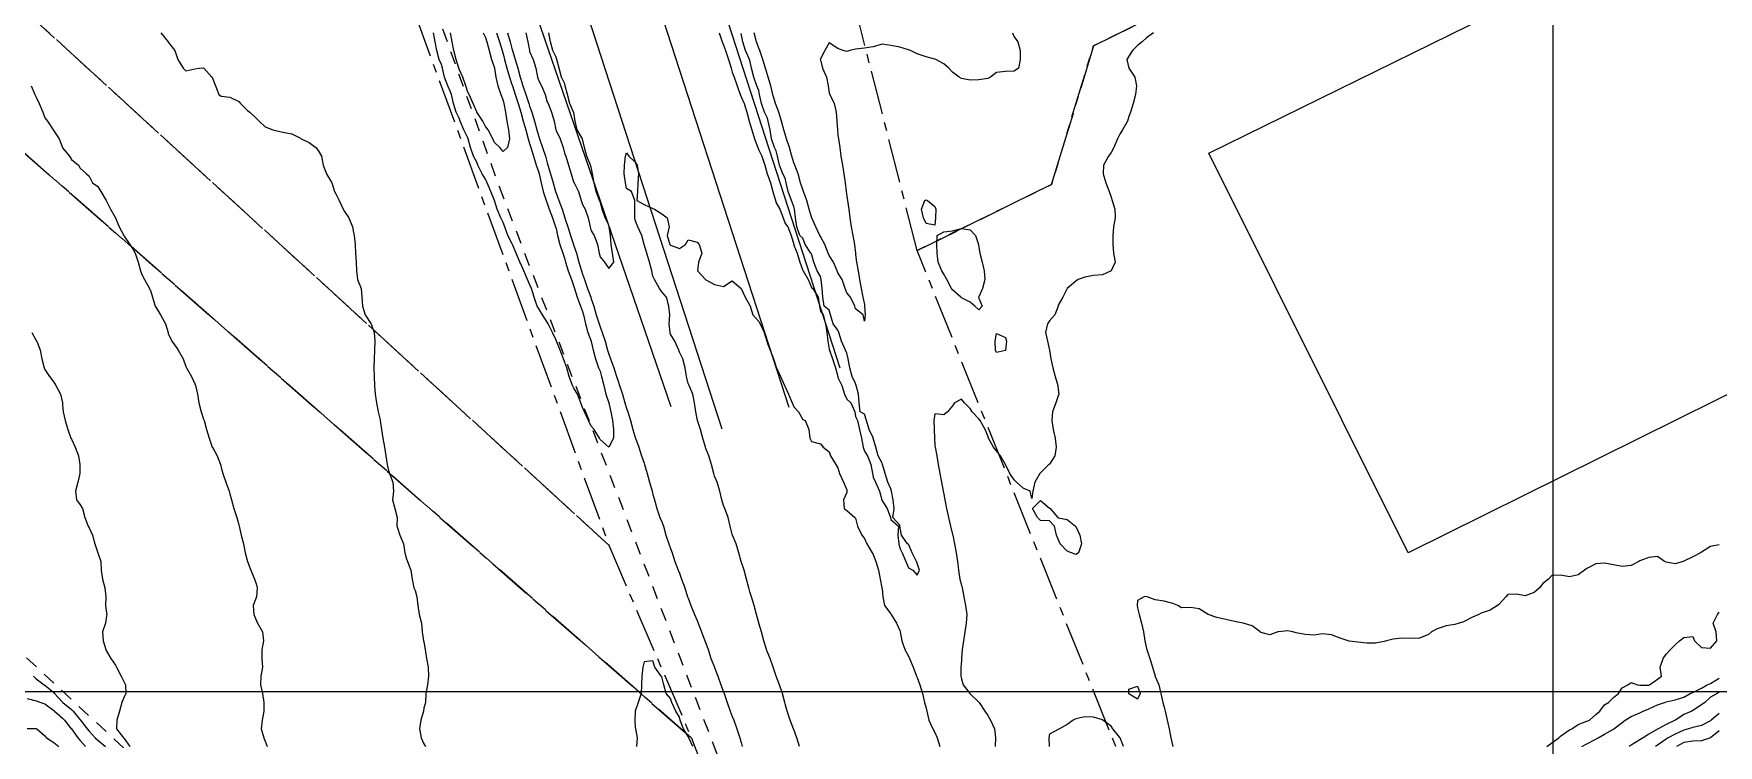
# Model space of a CAD drawing. Header units: centimetres. Extents: x 0 to 642158, y -847 to 649707.
# Drawn here: x 617180.6 to 617276.2, y 620684.3 to 620724.7 of the extents above; entities that cross this region are included whole.
import ezdxf

# ---------------------------------------------------------------- set-up
doc = ezdxf.new("R2010")
doc.units = ezdxf.units.CM
doc.header["$MEASUREMENT"] = 0
doc.linetypes.add('CENTERX2', pattern=[4, 2.5, -0.5, 0.5, -0.5])
doc.linetypes.add('JIS_02_0.7', pattern=[1.35, 0.75, -0.6])
for name, color, linetype, lineweight in [('MEV_environnement_V', 7, 'Continuous', 20), ('MEV_grille', 254, 'Continuous', 9), ('WAL_parcellaire agricole', 7, 'JIS_02_0.7', 25), ('WAL_topographie 0.5', 253, 'Continuous', 20)]:
    doc.layers.add(name, color=color, linetype=linetype, lineweight=lineweight)
doc.layers.add('SPW_batiments', color=7, linetype='Continuous')
doc.layers.add('SPW_parcellaire cadastral', color=7, linetype='CENTERX2', lineweight=25, true_color=0xff0542)
doc.linetypes.add('TRACKS', pattern='A,0.15,[130,ltypeshp.shx,S=0.25,R=0,X=0,Y=0],0.15', length=0.3)

# ---------------------------------------------------------------- blocks, each defined once
blk = doc.blocks.new('*U114')
at = {"layer": 'MEV_grille', "transparency": 33554687}
blk.add_lwpolyline([(-1338.461, 0), (1338.461, 0)], dxfattribs=at)
blk = doc.blocks.new('*U115')
at = {"layer": 'MEV_grille', "color": 0, "linetype": 'ByBlock', "lineweight": -2, "transparency": 16777216}
blk.add_blockref('*U114', (0, -1700), dxfattribs=at)
blk = doc.blocks.new('*U112')
at = {"layer": 'MEV_grille', "transparency": 33554687}
blk.add_lwpolyline([(0, 1825.476), (0, -1825.476)], dxfattribs=at)
blk = doc.blocks.new('*U113')
at = {"layer": 'MEV_grille', "color": 0, "linetype": 'ByBlock', "lineweight": -2, "transparency": 16777216}
blk.add_blockref('*U112', (1900, 0), dxfattribs=at)

msp = doc.modelspace()

# ---------------------------------------------------------------- linework, layer by layer
for points in [[(617226.381, 620705.733), (617213.055, 620746.892), (617202.765, 620783.835), (617191.125, 620825.332)], [(617182.091, 620819.401), (617182.522, 620817.741), (617190.788, 620787.209), (617200.066, 620752.965), (617209.344, 620725.132), (617216.766, 620703.54)]]:
    msp.add_lwpolyline(points)
at = {"layer": 'MEV_environnement_V', "linetype": 'TRACKS', "ltscale": 3}
for points in [[(617223.478, 620703.484), (617214.05, 620732.611), (617207.326, 620755.302), (617201.445, 620775.971), (617196.551, 620794.87), (617191.316, 620813.109)], [(617219.672, 620702.253), (617210.229, 620731.427), (617203.485, 620754.186), (617197.584, 620774.923), (617192.692, 620793.816), (617187.462, 620812.038)]]:
    msp.add_lwpolyline(points, dxfattribs=at)
at = {"layer": 'SPW_batiments'}
msp.add_lwpolyline([(617315.233, 620723.322), (617258.597, 620695.249), (617247.301, 620717.929), (617304.14, 620745.881), (617315.233, 620723.322)], dxfattribs=at)
at = {"layer": 'SPW_parcellaire cadastral'}
for points in [[(617230.744, 620712.405), (617238.37, 620716.158), (617240.745, 620724.014), (617272.508, 620739.643), (617282.123, 620767.668), (617243.448, 620846.11), (617250.741, 620849.649), (617288.255, 620775.589), (617294.476, 620769.289), (617304.386, 620763.201), (617310.193, 620758.188), (617336.661, 620771.212), (617359.081, 620730.17), (617357.925, 620729.905), (617383.852, 620679.762), (617287.666, 620632.245), (617278.015, 620641.677), (617259.392, 620657.765), (617254.096, 620663.041), (617248.455, 620670.977), (617243.126, 620681.472), (617230.744, 620712.405)], [(617230.744, 620712.405), (617220.396, 620753.015), (617217.144, 620774.915), (617212.878, 620831.134), (617222.042, 620835.718), (617243.448, 620846.11), (617282.123, 620767.668), (617272.508, 620739.643), (617240.745, 620724.014), (617238.37, 620716.158), (617230.744, 620712.405)], [(617213.247, 620695.675), (617147.503, 620755.863), (617140.812, 620770.786), (617130.163, 620792.958), (617170.734, 620812.237), (617213.247, 620695.675)], [(617217.936, 620684.727), (617113.467, 620776.394), (617107.5, 620781.763), (617113.219, 620784.546), (617147.503, 620755.863), (617213.247, 620695.675), (617217.936, 620684.727)], [(617217.936, 620684.727), (617224.042, 620668.783), (617227.571, 620662.238), (617230.328, 620651.574), (617236.821, 620625.726), (617205.491, 620657.481), (617188.586, 620670.429), (617140.892, 620706.757), (617125.502, 620737.105), (617121.302, 620757.889), (617114.541, 620770.236), (617113.467, 620776.394), (617217.936, 620684.727)]]:
    msp.add_lwpolyline(points, dxfattribs=at)
at = {"layer": 'WAL_parcellaire agricole'}
msp.add_lwpolyline([(617130.603, 620794.186), (617172.378, 620812.662), (617207.015, 620716.042), (617222.894, 620674.67), (617235.398, 620640.421), (617232.649, 620638.421), (617217.147, 620653.669), (617191.644, 620678.666), (617129.988, 620735.908), (617151.108, 620751.855), (617130.603, 620794.186)], dxfattribs=at)
at = {"layer": 'WAL_topographie 0.5'}
for points in [[(617187.824, 620724.75), (617188.236, 620724.25), (617188.25, 620724.23), (617188.625, 620723.75), (617188.75, 620723.35), (617188.792, 620723.25), (617189.102, 620722.75), (617189.25, 620722.596), (617189.75, 620722.711), (617190, 620722.75), (617190.25, 620722.773), (617190.271, 620722.75), (617190.717, 620722.25), (617190.75, 620722.187), (617190.934, 620721.75), (617191.125, 620721.25), (617191.25, 620721.167), (617191.75, 620721.102), (617192.25, 620720.868), (617192.341, 620720.75), (617192.75, 620720.359), (617192.882, 620720.25), (617193.25, 620719.9), (617193.408, 620719.75), (617193.75, 620719.425), (617194.187, 620719.25), (617194.25, 620719.23), (617194.75, 620719.112), (617195.25, 620719.018), (617195.75, 620718.783), (617195.796, 620718.75), (617196.25, 620718.533), (617196.621, 620718.25), (617196.75, 620718.083), (617196.941, 620717.75), (617197.029, 620717.25), (617197.228, 620716.75), (617197.25, 620716.712), (617197.523, 620716.25), (617197.689, 620715.75), (617197.75, 620715.611), (617197.936, 620715.25), (617198.176, 620714.75), (617198.25, 620714.625), (617198.5, 620714.25), (617198.693, 620713.75), (617198.75, 620713.417), (617198.787, 620713.25), (617198.861, 620712.75), (617198.864, 620712.25), (617198.903, 620711.75), (617198.925, 620711.25), (617198.991, 620710.75), (617199.198, 620710.25), (617199.238, 620709.75), (617199.25, 620709.5), (617199.26, 620709.25), (617199.412, 620708.75), (617199.75, 620708.268), (617199.763, 620708.25), (617199.925, 620707.75), (617199.961, 620707.25), (617199.947, 620706.75), (617199.926, 620706.25), (617199.905, 620705.75), (617199.927, 620705.25), (617199.953, 620704.75), (617199.988, 620704.25), (617200.061, 620703.75), (617200.153, 620703.25), (617200.25, 620702.875), (617200.274, 620702.75), (617200.347, 620702.25), (617200.422, 620701.75), (617200.517, 620701.25), (617200.596, 620700.75), (617200.659, 620700.25), (617200.75, 620699.917), (617200.796, 620699.75), (617200.991, 620699.25), (617201.031, 620698.75), (617200.976, 620698.25), (617201.107, 620697.75), (617201.234, 620697.25), (617201.221, 620696.75), (617201.25, 620696.667), (617201.382, 620696.25), (617201.587, 620695.75), (617201.67, 620695.25), (617201.75, 620694.958), (617201.824, 620694.75), (617202.017, 620694.25), (617202.087, 620693.75), (617202.187, 620693.25), (617202.25, 620693.096), (617202.357, 620692.75), (617202.412, 620692.25), (617202.487, 620691.75), (617202.609, 620691.25), (617202.647, 620690.75), (617202.734, 620690.25), (617202.75, 620690.187), (617202.829, 620689.75), (617202.9, 620689.25), (617202.988, 620688.75), (617203.017, 620688.25), (617202.966, 620687.75), (617202.867, 620687.25), (617202.85, 620686.75), (617202.75, 620686.417), (617202.725, 620686.25), (617202.574, 620685.75), (617202.5, 620685.25), (617202.599, 620684.75), (617202.75, 620684.411), (617202.846, 620684.25)], [(617206.881, 620724.75), (617207.05, 620724.25), (617207.199, 620723.75), (617207.25, 620723.565), (617207.33, 620723.25), (617207.462, 620722.75), (617207.608, 620722.25), (617207.75, 620721.82), (617207.771, 620721.75), (617207.93, 620721.25), (617208.1, 620720.75), (617208.25, 620720.26), (617208.253, 620720.25), (617208.385, 620719.75), (617208.534, 620719.25), (617208.67, 620718.75), (617208.75, 620718.483), (617208.815, 620718.25), (617208.966, 620717.75), (617209.127, 620717.25), (617209.25, 620716.882), (617209.286, 620716.75), (617209.404, 620716.25), (617209.525, 620715.75), (617209.685, 620715.25), (617209.75, 620715.095), (617209.865, 620714.75), (617210.044, 620714.25), (617210.223, 620713.75), (617210.25, 620713.658), (617210.341, 620713.25), (617210.464, 620712.75), (617210.627, 620712.25), (617210.75, 620711.913), (617210.795, 620711.75), (617210.943, 620711.25), (617211.121, 620710.75), (617211.25, 620710.424), (617211.301, 620710.25), (617211.448, 620709.75), (617211.631, 620709.25), (617211.75, 620708.945), (617211.801, 620708.75), (617211.919, 620708.25), (617212.061, 620707.75), (617212.243, 620707.25), (617212.25, 620707.229), (617212.359, 620706.75), (617212.494, 620706.25), (617212.669, 620705.75), (617212.75, 620705.545), (617212.83, 620705.25), (617212.954, 620704.75), (617213.075, 620704.25), (617213.247, 620703.75), (617213.25, 620703.743), (617213.366, 620703.25), (617213.461, 620702.75), (617213.51, 620702.25), (617213.519, 620701.75), (617213.25, 620701.25), (617213.25, 620701.25), (617213.25, 620701.25), (617212.75, 620701.67), (617212.709, 620701.75), (617212.405, 620702.25), (617212.25, 620702.438), (617212.1, 620702.75), (617211.867, 620703.25), (617211.75, 620703.486), (617211.654, 620703.75), (617211.47, 620704.25), (617211.25, 620704.62), (617211.186, 620704.75), (617211.002, 620705.25), (617210.87, 620705.75), (617210.75, 620706.054), (617210.679, 620706.25), (617210.488, 620706.75), (617210.28, 620707.25), (617210.25, 620707.31), (617210.05, 620707.75), (617209.796, 620708.25), (617209.75, 620708.328), (617209.487, 620708.75), (617209.25, 620709.123), (617209.174, 620709.25), (617209.004, 620709.75), (617208.856, 620710.25), (617208.75, 620710.492), (617208.637, 620710.75), (617208.429, 620711.25), (617208.25, 620711.648), (617208.199, 620711.75), (617207.984, 620712.25), (617207.783, 620712.75), (617207.75, 620712.818), (617207.524, 620713.25), (617207.339, 620713.75), (617207.25, 620713.994), (617207.127, 620714.25), (617206.905, 620714.75), (617206.75, 620715.25), (617206.75, 620715.25), (617206.559, 620715.75), (617206.35, 620716.25), (617206.25, 620716.454), (617206.065, 620716.75), (617205.822, 620717.25), (617205.75, 620717.423), (617205.568, 620717.75), (617205.401, 620718.25), (617205.267, 620718.75), (617205.25, 620718.798), (617205.025, 620719.25), (617204.813, 620719.75), (617204.75, 620719.907), (617204.576, 620720.25), (617204.431, 620720.75), (617204.312, 620721.25), (617204.25, 620721.455), (617204.105, 620721.75), (617203.931, 620722.25), (617203.807, 620722.75), (617203.75, 620722.959), (617203.622, 620723.25), (617203.481, 620723.75), (617203.392, 620724.25), (617203.292, 620724.75)], [(617206.118, 620724.75), (617206.25, 620724.496), (617206.32, 620724.25), (617206.455, 620723.75), (617206.593, 620723.25), (617206.75, 620722.765), (617206.753, 620722.75), (617206.838, 620722.25), (617206.952, 620721.75), (617207.123, 620721.25), (617207.25, 620720.922), (617207.29, 620720.75), (617207.382, 620720.25), (617207.466, 620719.75), (617207.551, 620719.25), (617207.605, 620718.75), (617207.5, 620718.25), (617207.25, 620718.019), (617207.066, 620718.25), (617206.75, 620718.537), (617206.671, 620718.75), (617206.402, 620719.25), (617206.25, 620719.441), (617206.106, 620719.75), (617205.763, 620720.25), (617205.75, 620720.268), (617205.551, 620720.75), (617205.329, 620721.25), (617205.25, 620721.395), (617205.135, 620721.75), (617204.959, 620722.25), (617204.75, 620722.702), (617204.735, 620722.75), (617204.586, 620723.25), (617204.457, 620723.75), (617204.362, 620724.25), (617204.264, 620724.75)], [(617207.498, 620724.75), (617207.655, 620724.25), (617207.75, 620723.876), (617207.788, 620723.75), (617207.928, 620723.25), (617208.075, 620722.75), (617208.216, 620722.25), (617208.25, 620722.131), (617208.374, 620721.75), (617208.544, 620721.25), (617208.707, 620720.75), (617208.75, 620720.6), (617208.872, 620720.25), (617209.023, 620719.75), (617209.163, 620719.25), (617209.25, 620718.937), (617209.317, 620718.75), (617209.491, 620718.25), (617209.649, 620717.75), (617209.75, 620717.377), (617209.791, 620717.25), (617209.938, 620716.75), (617210.079, 620716.25), (617210.221, 620715.75), (617210.25, 620715.663), (617210.41, 620715.25), (617210.592, 620714.75), (617210.748, 620714.25), (617210.75, 620714.245), (617210.922, 620713.75), (617211.08, 620713.25), (617211.242, 620712.75), (617211.25, 620712.724), (617211.404, 620712.25), (617211.544, 620711.75), (617211.691, 620711.25), (617211.75, 620711.061), (617211.861, 620710.75), (617212.042, 620710.25), (617212.223, 620709.75), (617212.25, 620709.663), (617212.387, 620709.25), (617212.53, 620708.75), (617212.69, 620708.25), (617212.75, 620708.078), (617212.876, 620707.75), (617213.034, 620707.25), (617213.177, 620706.75), (617213.25, 620706.519), (617213.347, 620706.25), (617213.522, 620705.75), (617213.68, 620705.25), (617213.75, 620705.036), (617213.853, 620704.75), (617214.013, 620704.25), (617214.158, 620703.75), (617214.25, 620703.454), (617214.316, 620703.25), (617214.472, 620702.75), (617214.609, 620702.25), (617214.75, 620701.794), (617214.766, 620701.75), (617214.94, 620701.25), (617215.103, 620700.75), (617215.25, 620700.331), (617215.279, 620700.25), (617215.42, 620699.75), (617215.554, 620699.25), (617215.7, 620698.75), (617215.75, 620698.563), (617215.833, 620698.25), (617215.968, 620697.75), (617216.149, 620697.25), (617216.25, 620697), (617216.343, 620696.75), (617216.488, 620696.25), (617216.65, 620695.75), (617216.75, 620695.484), (617216.836, 620695.25), (617217.001, 620694.75), (617217.187, 620694.25), (617217.25, 620694.096), (617217.378, 620693.75), (617217.551, 620693.25), (617217.715, 620692.75), (617217.75, 620692.666), (617217.904, 620692.25), (617218.105, 620691.75), (617218.25, 620691.402), (617218.317, 620691.25), (617218.512, 620690.75), (617218.701, 620690.25), (617218.75, 620690.112), (617218.877, 620689.75), (617219.043, 620689.25), (617219.242, 620688.75), (617219.25, 620688.73), (617219.43, 620688.25), (617219.599, 620687.75), (617219.75, 620687.35), (617219.791, 620687.25), (617219.962, 620686.75), (617220.134, 620686.25), (617220.25, 620685.946), (617220.336, 620685.75), (617220.515, 620685.25), (617220.672, 620684.75), (617220.75, 620684.469), (617220.811, 620684.25)], [(617208.539, 620724.75), (617208.648, 620724.25), (617208.74, 620723.75), (617208.75, 620723.698), (617208.956, 620723.25), (617209.098, 620722.75), (617209.208, 620722.25), (617209.25, 620722.078), (617209.43, 620721.75), (617209.632, 620721.25), (617209.75, 620720.83), (617209.803, 620720.75), (617210.002, 620720.25), (617210.137, 620719.75), (617210.244, 620719.25), (617210.25, 620719.222), (617210.481, 620718.75), (617210.653, 620718.25), (617210.75, 620717.857), (617210.811, 620717.75), (617210.967, 620717.25), (617211.116, 620716.75), (617211.25, 620716.298), (617211.282, 620716.25), (617211.527, 620715.75), (617211.683, 620715.25), (617211.75, 620715.007), (617211.908, 620714.75), (617212.08, 620714.25), (617212.191, 620713.75), (617212.25, 620713.515), (617212.417, 620713.25), (617212.607, 620712.75), (617212.697, 620712.25), (617212.75, 620712.047), (617213, 620711.75), (617213.25, 620711.385), (617213.521, 620711.75), (617213.447, 620712.25), (617213.384, 620712.75), (617213.346, 620713.25), (617213.27, 620713.75), (617213.25, 620713.845), (617213.042, 620714.25), (617212.866, 620714.75), (617212.75, 620715.185), (617212.709, 620715.25), (617212.524, 620715.75), (617212.422, 620716.25), (617212.321, 620716.75), (617212.25, 620717.125), (617212.199, 620717.25), (617212.002, 620717.75), (617211.873, 620718.25), (617211.75, 620718.75), (617211.75, 620718.75), (617211.445, 620719.25), (617211.338, 620719.75), (617211.253, 620720.25), (617211.25, 620720.261), (617211.031, 620720.75), (617210.892, 620721.25), (617210.777, 620721.75), (617210.75, 620721.854), (617210.569, 620722.25), (617210.424, 620722.75), (617210.29, 620723.25), (617210.25, 620723.382), (617210.064, 620723.75), (617209.939, 620724.25), (617209.842, 620724.75)], [(617219.514, 620724.75), (617219.685, 620724.25), (617219.75, 620724.053), (617219.874, 620723.75), (617220.03, 620723.25), (617220.184, 620722.75), (617220.25, 620722.526), (617220.36, 620722.25), (617220.531, 620721.75), (617220.706, 620721.25), (617220.75, 620721.125), (617220.921, 620720.75), (617221.083, 620720.25), (617221.216, 620719.75), (617221.25, 620719.607), (617221.36, 620719.25), (617221.51, 620718.75), (617221.695, 620718.25), (617221.75, 620718.107), (617221.93, 620717.75), (617222.099, 620717.25), (617222.24, 620716.75), (617222.25, 620716.71), (617222.415, 620716.25), (617222.556, 620715.75), (617222.7, 620715.25), (617222.75, 620715.105), (617222.941, 620714.75), (617223.144, 620714.25), (617223.25, 620713.944), (617223.407, 620713.75), (617223.602, 620713.25), (617223.735, 620712.75), (617223.75, 620712.698), (617223.94, 620712.25), (617224.087, 620711.75), (617224.25, 620711.277), (617224.269, 620711.25), (617224.552, 620710.75), (617224.75, 620710.294), (617224.816, 620710.25), (617225.118, 620709.75), (617225.203, 620709.25), (617225.25, 620708.967), (617225.417, 620708.75), (617225.533, 620708.25), (617225.61, 620707.75), (617225.681, 620707.25), (617225.75, 620706.803), (617225.767, 620706.75), (617225.942, 620706.25), (617226.102, 620705.75), (617226.236, 620705.25), (617226.25, 620705.201), (617226.459, 620704.75), (617226.628, 620704.25), (617226.75, 620703.965), (617226.976, 620703.75), (617227.205, 620703.25), (617227.25, 620702.979), (617227.362, 620702.75), (617227.472, 620702.25), (617227.577, 620701.75), (617227.677, 620701.25), (617227.75, 620701.008), (617227.917, 620700.75), (617228.118, 620700.25), (617228.208, 620699.75), (617228.25, 620699.534), (617228.383, 620699.25), (617228.603, 620698.75), (617228.736, 620698.25), (617228.75, 620698.199), (617229.041, 620697.75), (617229.221, 620697.25), (617229.25, 620697.142), (617229.689, 620696.75), (617229.65, 620696.25), (617229.699, 620695.75), (617229.75, 620695.5), (617229.889, 620695.25), (617230.107, 620694.75), (617230.25, 620694.388), (617230.491, 620694.25), (617230.75, 620693.97), (617230.871, 620694.25), (617230.75, 620694.662), (617230.709, 620694.75), (617230.464, 620695.25), (617230.25, 620695.726), (617230.191, 620695.75), (617229.857, 620696.25), (617229.765, 620696.75), (617229.75, 620696.817), (617229.368, 620697.25), (617229.434, 620697.75), (617229.376, 620698.25), (617229.278, 620698.75), (617229.25, 620698.87), (617229.082, 620699.25), (617228.928, 620699.75), (617228.775, 620700.25), (617228.75, 620700.338), (617228.538, 620700.75), (617228.401, 620701.25), (617228.255, 620701.75), (617228.25, 620701.769), (617228.012, 620702.25), (617227.872, 620702.75), (617227.75, 620703.123), (617227.5, 620703.25), (617227.455, 620703.75), (617227.406, 620704.25), (617227.281, 620704.75), (617227.25, 620704.855), (617227.05, 620705.25), (617226.919, 620705.75), (617226.818, 620706.25), (617226.75, 620706.575), (617226.669, 620706.75), (617226.448, 620707.25), (617226.289, 620707.75), (617226.25, 620707.88), (617225.982, 620708.25), (617225.817, 620708.75), (617225.75, 620709.021), (617225.468, 620709.25), (617225.386, 620709.75), (617225.355, 620710.25), (617225.298, 620710.75), (617225.25, 620710.926), (617225.07, 620711.25), (617224.88, 620711.75), (617224.75, 620712.207), (617224.717, 620712.25), (617224.382, 620712.75), (617224.25, 620713.105), (617224.09, 620713.25), (617223.914, 620713.75), (617223.836, 620714.25), (617223.779, 620714.75), (617223.75, 620714.896), (617223.605, 620715.25), (617223.425, 620715.75), (617223.312, 620716.25), (617223.25, 620716.5), (617223.115, 620716.75), (617222.927, 620717.25), (617222.823, 620717.75), (617222.75, 620718.054), (617222.644, 620718.25), (617222.485, 620718.75), (617222.404, 620719.25), (617222.295, 620719.75), (617222.25, 620719.909), (617222.071, 620720.25), (617221.907, 620720.75), (617221.794, 620721.25), (617221.75, 620721.477), (617221.643, 620721.75), (617221.469, 620722.25), (617221.339, 620722.75), (617221.25, 620723.179), (617221.222, 620723.25), (617221.007, 620723.75), (617220.854, 620724.25), (617220.75, 620724.715)], [(617227.787, 620708.75), (617227.75, 620708.387), (617227.672, 620708.75), (617227.25, 620709.097), (617227.199, 620709.25), (617226.967, 620709.75), (617226.75, 620710.003), (617226.664, 620710.25), (617226.486, 620710.75), (617226.25, 620711.136), (617226.212, 620711.25), (617225.997, 620711.75), (617225.75, 620712.126), (617225.698, 620712.25), (617225.504, 620712.75), (617225.25, 620713.199), (617225.226, 620713.25), (617224.999, 620713.75), (617224.772, 620714.25), (617224.75, 620714.304), (617224.622, 620714.75), (617224.479, 620715.25), (617224.291, 620715.75), (617224.25, 620715.86), (617224.131, 620716.25), (617223.988, 620716.75), (617223.797, 620717.25), (617223.75, 620717.374), (617223.635, 620717.75), (617223.498, 620718.25), (617223.337, 620718.75), (617223.25, 620719.009), (617223.185, 620719.25), (617223.051, 620719.75), (617222.894, 620720.25), (617222.75, 620720.643), (617222.713, 620720.75), (617222.557, 620721.25), (617222.432, 620721.75), (617222.295, 620722.25), (617222.25, 620722.376), (617222.133, 620722.75), (617221.985, 620723.25), (617221.807, 620723.75), (617221.75, 620723.886), (617221.619, 620724.25), (617221.491, 620724.75)], [(617236.155, 620724.75), (617236.25, 620724.531), (617236.454, 620724.25), (617236.589, 620723.75), (617236.583, 620723.25), (617236.492, 620722.75), (617236.25, 620722.583), (617235.75, 620722.566), (617235.25, 620722.5), (617234.896, 620722.25), (617234.75, 620722.17), (617234.25, 620722.083), (617233.75, 620722.079), (617233.25, 620722.175), (617233.125, 620722.25), (617232.75, 620722.525), (617232.539, 620722.75), (617232.25, 620723.003), (617231.8, 620723.25), (617231.75, 620723.271), (617231.25, 620723.404), (617230.75, 620723.575), (617230.364, 620723.75), (617230.25, 620723.801), (617229.75, 620723.938), (617229.25, 620724.032), (617228.75, 620724.118), (617228.25, 620723.961), (617227.75, 620723.885), (617227.25, 620723.837), (617226.917, 620723.75), (617226.75, 620723.706), (617226.55, 620723.75), (617226.25, 620723.875), (617225.75, 620724.183), (617225.509, 620723.75), (617225.25, 620723.283), (617225.247, 620723.25), (617225.25, 620723.227), (617225.375, 620722.75), (617225.594, 620722.25), (617225.7, 620721.75), (617225.75, 620721.355), (617225.793, 620721.25), (617226.037, 620720.75), (617226.145, 620720.25), (617226.185, 620719.75), (617226.215, 620719.25), (617226.25, 620718.95), (617226.287, 620718.75), (617226.358, 620718.25), (617226.416, 620717.75), (617226.502, 620717.25), (617226.59, 620716.75), (617226.664, 620716.25), (617226.72, 620715.75), (617226.75, 620715.479), (617226.782, 620715.25), (617226.861, 620714.75), (617226.931, 620714.25), (617227.004, 620713.75), (617227.098, 620713.25), (617227.188, 620712.75), (617227.24, 620712.25), (617227.25, 620712.167), (617227.298, 620711.75), (617227.392, 620711.25), (617227.479, 620710.75), (617227.564, 620710.25), (617227.655, 620709.75), (617227.75, 620709.333), (617227.761, 620709.25), (617227.787, 620708.75)], [(617244.147, 620724.75), (617243.75, 620724.467), (617243.513, 620724.25), (617243.25, 620724.042), (617242.958, 620723.75), (617242.75, 620723.439), (617242.635, 620723.25), (617242.75, 620722.75), (617242.75, 620722.75), (617243.09, 620722.25), (617243.181, 620721.75), (617243.135, 620721.25), (617242.992, 620720.75), (617242.851, 620720.25), (617242.75, 620720.016), (617242.676, 620719.75), (617242.391, 620719.25), (617242.25, 620719), (617242.107, 620718.75), (617241.903, 620718.25), (617241.75, 620717.962), (617241.599, 620717.75), (617241.316, 620717.25), (617241.294, 620716.75), (617241.451, 620716.25), (617241.644, 620715.75), (617241.75, 620715.435), (617241.812, 620715.25), (617241.95, 620714.75), (617241.969, 620714.25), (617241.883, 620713.75), (617241.837, 620713.25), (617241.841, 620712.75), (617241.882, 620712.25), (617241.985, 620711.75), (617241.75, 620711.25), (617241.75, 620711.25), (617241.25, 620711.03), (617240.75, 620710.976), (617240.25, 620710.895), (617239.875, 620710.75), (617239.75, 620710.667), (617239.25, 620710.25), (617239.25, 620710.25), (617239.012, 620709.75), (617238.75, 620709.292), (617238.738, 620709.25), (617238.55, 620708.75), (617238.25, 620708.417), (617238.143, 620708.25), (617238.017, 620707.75), (617238.138, 620707.25), (617238.25, 620706.75), (617238.25, 620706.75), (617238.328, 620706.25), (617238.439, 620705.75), (617238.567, 620705.25), (617238.717, 620704.75), (617238.75, 620704.517), (617238.781, 620704.25), (617238.75, 620704.163), (617238.61, 620703.75), (617238.418, 620703.25), (617238.386, 620702.75), (617238.462, 620702.25), (617238.574, 620701.75), (617238.639, 620701.25), (617238.554, 620700.75), (617238.25, 620700.279), (617238.222, 620700.25), (617237.75, 620699.78), (617237.697, 620699.75), (617237.41, 620699.25), (617237.309, 620698.75), (617237.25, 620698.322), (617237.15, 620698.75), (617236.75, 620698.904), (617236.385, 620699.25), (617236.25, 620699.387), (617235.998, 620699.75), (617235.756, 620700.25), (617235.75, 620700.263), (617235.479, 620700.75), (617235.25, 620701.034), (617235.069, 620701.25), (617234.792, 620701.75), (617234.75, 620701.879), (617234.599, 620702.25), (617234.322, 620702.75), (617234.25, 620702.854), (617233.87, 620703.25), (617233.75, 620703.426), (617233.42, 620703.75), (617233.25, 620703.974), (617232.864, 620703.75), (617232.75, 620703.594), (617232.46, 620703.25), (617232.25, 620703.068), (617231.75, 620703.135), (617231.683, 620702.75), (617231.716, 620702.25), (617231.728, 620701.75), (617231.75, 620701.322), (617231.756, 620701.25), (617231.857, 620700.75), (617231.94, 620700.25), (617232.03, 620699.75), (617232.131, 620699.25), (617232.22, 620698.75), (617232.25, 620698.573), (617232.311, 620698.25), (617232.403, 620697.75), (617232.516, 620697.25), (617232.637, 620696.75), (617232.75, 620696.284), (617232.759, 620696.25), (617232.868, 620695.75), (617232.955, 620695.25), (617233.024, 620694.75), (617233.08, 620694.25), (617233.158, 620693.75), (617233.25, 620693.417), (617233.287, 620693.25), (617233.389, 620692.75), (617233.485, 620692.25), (617233.553, 620691.75), (617233.52, 620691.25), (617233.443, 620690.75), (617233.363, 620690.25), (617233.287, 620689.75), (617233.257, 620689.25), (617233.25, 620689.125), (617233.225, 620688.75), (617233.212, 620688.25), (617233.25, 620688.094), (617233.348, 620687.75), (617233.731, 620687.25), (617233.75, 620687.231), (617234.25, 620686.767), (617234.263, 620686.75), (617234.591, 620686.25), (617234.75, 620686.011), (617234.897, 620685.75), (617235.125, 620685.25), (617235.179, 620684.75), (617235.17, 620684.25)], [(617180.467, 620721.75), (617180.685, 620721.25), (617180.75, 620721.11), (617180.93, 620720.75), (617181.121, 620720.25), (617181.25, 620719.942), (617181.389, 620719.75), (617181.719, 620719.25), (617181.75, 620719.193), (617182.054, 620718.75), (617182.237, 620718.25), (617182.25, 620718.224), (617182.652, 620717.75), (617182.75, 620717.577), (617183.155, 620717.25), (617183.25, 620717.068), (617183.6, 620716.75), (617183.75, 620716.614), (617183.941, 620716.25), (617184.25, 620716.033), (617184.427, 620715.75), (617184.717, 620715.25), (617184.75, 620715.202), (617184.976, 620714.75), (617185.25, 620714.264), (617185.257, 620714.25), (617185.452, 620713.75), (617185.726, 620713.25), (617185.75, 620713.217), (617186.066, 620712.75), (617186.25, 620712.459), (617186.373, 620712.25), (617186.538, 620711.75), (617186.663, 620711.25), (617186.75, 620711.047), (617186.892, 620710.75), (617187.181, 620710.25), (617187.25, 620710.071), (617187.358, 620709.75), (617187.512, 620709.25), (617187.75, 620708.85), (617187.809, 620708.75), (617188.081, 620708.25), (617188.233, 620707.75), (617188.25, 620707.694), (617188.457, 620707.25), (617188.75, 620706.835), (617188.814, 620706.75), (617189.086, 620706.25), (617189.25, 620705.824), (617189.289, 620705.75), (617189.557, 620705.25), (617189.75, 620704.827), (617189.788, 620704.75), (617189.906, 620704.25), (617189.975, 620703.75), (617190.123, 620703.25), (617190.25, 620702.837), (617190.281, 620702.75), (617190.414, 620702.25), (617190.561, 620701.75), (617190.743, 620701.25), (617190.75, 620701.234), (617191.017, 620700.75), (617191.21, 620700.25), (617191.25, 620700.094), (617191.337, 620699.75), (617191.516, 620699.25), (617191.705, 620698.75), (617191.75, 620698.592), (617191.836, 620698.25), (617191.963, 620697.75), (617192.137, 620697.25), (617192.25, 620696.841), (617192.276, 620696.75), (617192.377, 620696.25), (617192.517, 620695.75), (617192.614, 620695.25), (617192.75, 620694.75), (617192.75, 620694.75), (617192.926, 620694.25), (617193.144, 620693.75), (617193.25, 620693.426), (617193.292, 620693.25), (617193.25, 620692.75), (617193.25, 620692.75), (617193.071, 620692.25), (617193.106, 620691.75), (617193.25, 620691.389), (617193.314, 620691.25), (617193.596, 620690.75), (617193.656, 620690.25), (617193.565, 620689.75), (617193.559, 620689.25), (617193.586, 620688.75), (617193.505, 620688.25), (617193.49, 620687.75), (617193.596, 620687.25), (617193.673, 620686.75), (617193.676, 620686.25), (617193.567, 620685.75), (617193.522, 620685.25), (617193.669, 620684.75), (617193.75, 620684.556), (617193.854, 620684.25)], [(617224.064, 620684.25), (617223.917, 620684.75), (617223.75, 620685.206), (617223.733, 620685.25), (617223.531, 620685.75), (617223.364, 620686.25), (617223.25, 620686.669), (617223.226, 620686.75), (617223.096, 620687.25), (617222.932, 620687.75), (617222.75, 620688.25), (617222.75, 620688.25), (617222.579, 620688.75), (617222.394, 620689.25), (617222.25, 620689.602), (617222.194, 620689.75), (617222.037, 620690.25), (617221.908, 620690.75), (617221.759, 620691.25), (617221.75, 620691.274), (617221.624, 620691.75), (617221.495, 620692.25), (617221.348, 620692.75), (617221.25, 620693.022), (617221.184, 620693.25), (617221.062, 620693.75), (617220.931, 620694.25), (617220.75, 620694.75), (617220.75, 620694.75), (617220.621, 620695.25), (617220.468, 620695.75), (617220.267, 620696.25), (617220.25, 620696.295), (617220.14, 620696.75), (617220.011, 620697.25), (617219.834, 620697.75), (617219.75, 620697.93), (617219.663, 620698.25), (617219.539, 620698.75), (617219.391, 620699.25), (617219.25, 620699.603), (617219.21, 620699.75), (617219.079, 620700.25), (617218.922, 620700.75), (617218.75, 620701.161), (617218.723, 620701.25), (617218.583, 620701.75), (617218.441, 620702.25), (617218.28, 620702.75), (617218.25, 620702.852), (617218.183, 620703.25), (617218.115, 620703.75), (617218.013, 620704.25), (617217.802, 620704.75), (617217.75, 620704.854), (617217.659, 620705.25), (617217.57, 620705.75), (617217.445, 620706.25), (617217.25, 620706.637), (617217.214, 620706.75), (617216.988, 620707.25), (617216.75, 620707.66), (617216.718, 620707.75), (617216.676, 620708.25), (617216.704, 620708.75), (617216.654, 620709.25), (617216.51, 620709.75), (617216.25, 620710.056), (617216.125, 620710.25), (617215.834, 620710.75), (617215.75, 620710.947), (617215.694, 620711.25), (617215.559, 620711.75), (617215.412, 620712.25), (617215.25, 620712.75), (617215.25, 620712.75), (617215.123, 620713.25), (617214.898, 620713.75), (617214.75, 620714.128), (617214.729, 620714.25), (617214.728, 620714.75), (617214.721, 620715.25), (617214.528, 620715.75), (617214.25, 620715.922), (617214.183, 620716.25), (617214.116, 620716.75), (617214.133, 620717.25), (617214.201, 620717.75), (617214.25, 620717.95), (617214.375, 620717.75), (617214.75, 620717.417), (617214.857, 620717.25), (617214.931, 620716.75), (617214.889, 620716.25), (617214.868, 620715.75), (617214.837, 620715.25), (617215.25, 620715.013), (617215.75, 620714.786), (617215.841, 620714.75), (617216.25, 620714.485), (617216.558, 620714.25), (617216.675, 620713.75), (617216.564, 620713.25), (617216.717, 620712.75), (617216.75, 620712.7), (617217.25, 620712.51), (617217.603, 620712.75), (617217.75, 620713), (617218.25, 620712.883), (617218.368, 620712.75), (617218.523, 620712.25), (617218.33, 620711.75), (617218.283, 620711.25), (617218.729, 620710.75), (617218.75, 620710.738), (617219.25, 620710.466), (617219.75, 620710.357), (617220.25, 620710.691), (617220.75, 620710.25), (617220.75, 620710.25), (617220.98, 620709.75), (617221.25, 620709.274), (617221.261, 620709.25), (617221.426, 620708.75), (617221.75, 620708.371), (617221.831, 620708.25), (617222.057, 620707.75), (617222.214, 620707.25), (617222.25, 620707.125), (617222.4, 620706.75), (617222.591, 620706.25), (617222.75, 620705.786), (617222.762, 620705.75), (617222.99, 620705.25), (617223.209, 620704.75), (617223.25, 620704.664), (617223.444, 620704.25), (617223.65, 620703.75), (617223.75, 620703.533), (617224, 620703.25), (617224.25, 620702.803), (617224.393, 620702.75), (617224.594, 620702.25), (617224.653, 620701.75), (617224.75, 620701.562), (617225.25, 620701.438), (617225.408, 620701.25), (617225.75, 620700.967), (617225.827, 620700.75), (617226.13, 620700.25), (617226.25, 620700.062), (617226.327, 620699.75), (617226.568, 620699.25), (617226.75, 620698.821), (617226.758, 620698.75), (617226.75, 620698.659), (617226.57, 620698.25), (617226.594, 620697.75), (617226.75, 620697.646), (617227.202, 620697.25), (617227.25, 620697.214), (617227.361, 620696.75), (617227.594, 620696.25), (617227.75, 620696.061), (617227.889, 620695.75), (617228.182, 620695.25), (617228.25, 620695.156), (617228.392, 620694.75), (617228.551, 620694.25), (617228.636, 620693.75), (617228.744, 620693.25), (617228.75, 620693.219), (617228.8, 620692.75), (617228.89, 620692.25), (617229.25, 620691.788), (617229.27, 620691.75), (617229.579, 620691.25), (617229.75, 620690.839), (617229.774, 620690.75), (617229.869, 620690.25), (617230.039, 620689.75), (617230.25, 620689.382), (617230.307, 620689.25), (617230.511, 620688.75), (617230.711, 620688.25), (617230.75, 620688.168), (617230.887, 620687.75), (617231.038, 620687.25), (617231.162, 620686.75), (617231.25, 620686.417), (617231.283, 620686.25), (617231.402, 620685.75), (617231.637, 620685.25), (617231.75, 620685.053), (617231.871, 620684.75), (617232.027, 620684.25)], [(617231.786, 620714.25), (617231.75, 620713.841), (617231.25, 620713.927), (617231.11, 620714.25), (617230.994, 620714.75), (617231.18, 620715.25), (617231.25, 620715.287), (617231.329, 620715.25), (617231.75, 620714.902), (617231.808, 620714.75), (617231.786, 620714.25)], [(617234.423, 620709.25), (617234.25, 620709.039), (617234.018, 620709.25), (617233.75, 620709.474), (617233.25, 620709.712), (617233.213, 620709.75), (617232.75, 620710.162), (617232.698, 620710.25), (617232.423, 620710.75), (617232.25, 620711.054), (617232.141, 620711.25), (617231.943, 620711.75), (617231.877, 620712.25), (617231.865, 620712.75), (617231.884, 620713.25), (617232.25, 620713.456), (617232.75, 620713.527), (617233.25, 620713.649), (617233.75, 620713.575), (617234.053, 620713.25), (617234.227, 620712.75), (617234.25, 620712.571), (617234.299, 620712.25), (617234.429, 620711.75), (617234.553, 620711.25), (617234.584, 620710.75), (617234.446, 620710.25), (617234.25, 620709.766), (617234.215, 620709.75), (617234.25, 620709.702), (617234.423, 620709.25)], [(617180.509, 620707.75), (617180.75, 620707.302), (617180.78, 620707.25), (617180.988, 620706.75), (617181.081, 620706.25), (617181.199, 620705.75), (617181.25, 620705.647), (617181.515, 620705.25), (617181.75, 620704.926), (617181.868, 620704.75), (617182.129, 620704.25), (617182.241, 620703.75), (617182.25, 620703.65), (617182.291, 620703.25), (617182.402, 620702.75), (617182.541, 620702.25), (617182.724, 620701.75), (617182.75, 620701.697), (617182.968, 620701.25), (617183.148, 620700.75), (617183.231, 620700.25), (617183.22, 620699.75), (617183.113, 620699.25), (617182.977, 620698.75), (617183.038, 620698.25), (617183.25, 620697.97), (617183.381, 620697.75), (617183.519, 620697.25), (617183.694, 620696.75), (617183.75, 620696.656), (617183.944, 620696.25), (617184.075, 620695.75), (617184.25, 620695.25), (617184.25, 620695.25), (617184.428, 620694.75), (617184.446, 620694.25), (617184.518, 620693.75), (617184.657, 620693.25), (617184.696, 620692.75), (617184.69, 620692.25), (617184.75, 620691.833), (617184.759, 620691.75), (617184.75, 620691.667), (617184.687, 620691.25), (617184.523, 620690.75), (617184.561, 620690.25), (617184.709, 620689.75), (617184.75, 620689.671), (617184.989, 620689.25), (617185.25, 620688.861), (617185.31, 620688.75), (617185.569, 620688.25), (617185.75, 620687.899), (617185.821, 620687.75), (617185.835, 620687.25), (617185.75, 620687.063), (617185.611, 620686.75), (617185.486, 620686.25), (617185.324, 620685.75), (617185.314, 620685.25), (617185.701, 620684.75), (617185.75, 620684.697), (617186.059, 620684.25)], [(617235.759, 620706.75), (617235.75, 620706.729), (617235.25, 620706.614), (617235.179, 620706.75), (617235.163, 620707.25), (617235.25, 620707.698), (617235.75, 620707.467), (617235.811, 620707.25), (617235.759, 620706.75)], [(617239.901, 620695.25), (617239.75, 620695.146), (617239.494, 620695.25), (617239.25, 620695.336), (617238.851, 620695.75), (617238.75, 620696.024), (617238.643, 620696.25), (617238.543, 620696.75), (617238.25, 620697.058), (617237.75, 620697.081), (617237.578, 620697.25), (617237.293, 620697.75), (617237.75, 620698.207), (617238.25, 620697.771), (617238.281, 620697.75), (617238.719, 620697.25), (617238.75, 620697.222), (617239.25, 620697.128), (617239.718, 620696.75), (617239.75, 620696.73), (617239.974, 620696.25), (617240.075, 620695.75), (617239.901, 620695.25)], [(617276.25, 620695.69), (617275.75, 620695.6), (617275.25, 620695.288), (617275.194, 620695.25), (617274.75, 620695.008), (617274.25, 620694.771), (617274.204, 620694.75), (617273.75, 620694.615), (617273.25, 620694.717), (617273.139, 620694.75), (617272.75, 620695.042), (617272.25, 620694.983), (617271.75, 620694.781), (617271.694, 620694.75), (617271.25, 620694.528), (617270.75, 620694.464), (617270.25, 620694.554), (617269.75, 620694.663), (617269.25, 620694.625), (617268.75, 620694.354), (617268.603, 620694.25), (617268.25, 620693.989), (617267.75, 620693.883), (617267.25, 620693.979), (617266.75, 620693.95), (617266.561, 620693.75), (617266.25, 620693.5), (617266.055, 620693.25), (617265.75, 620692.985), (617265.25, 620692.805), (617264.75, 620692.891), (617264.25, 620692.887), (617264.152, 620692.75), (617263.75, 620692.309), (617263.679, 620692.25), (617263.25, 620691.981), (617262.75, 620691.815), (617262.605, 620691.75), (617262.25, 620691.583), (617261.75, 620691.325), (617261.488, 620691.25), (617261.25, 620691.175), (617260.75, 620691.094), (617260.25, 620690.924), (617259.931, 620690.75), (617259.75, 620690.613), (617259.25, 620690.398), (617258.75, 620690.379), (617258.25, 620690.399), (617257.75, 620690.344), (617257.375, 620690.25), (617257.25, 620690.215), (617256.75, 620690.117), (617256.25, 620690.12), (617255.75, 620690.17), (617255.25, 620690.237), (617255.208, 620690.25), (617254.75, 620690.399), (617254.25, 620690.591), (617253.75, 620690.644), (617253.25, 620690.563), (617252.75, 620690.602), (617252.25, 620690.708), (617252.05, 620690.75), (617251.75, 620690.818), (617251.25, 620690.768), (617251.2, 620690.75), (617250.75, 620690.589), (617250.25, 620690.715), (617250.213, 620690.75), (617249.75, 620691.107), (617249.25, 620691.25), (617249.25, 620691.25), (617248.75, 620691.336), (617248.25, 620691.467), (617247.75, 620691.571), (617247.25, 620691.75), (617247.25, 620691.75), (617246.75, 620692.058), (617246.25, 620692.139), (617245.75, 620692.13), (617245.536, 620692.25), (617245.25, 620692.371), (617244.75, 620692.5), (617244.25, 620692.574), (617243.788, 620692.75), (617243.75, 620692.766), (617243.625, 620692.75), (617243.25, 620692.536), (617243.234, 620692.25), (617243.25, 620692.117), (617243.336, 620691.75), (617243.481, 620691.25), (617243.579, 620690.75), (617243.66, 620690.25), (617243.75, 620689.81), (617243.769, 620689.75), (617243.951, 620689.25), (617244.097, 620688.75), (617244.242, 620688.25), (617244.25, 620688.227), (617244.448, 620687.75), (617244.566, 620687.25), (617244.68, 620686.75), (617244.75, 620686.489), (617244.824, 620686.25), (617244.937, 620685.75), (617245.037, 620685.25), (617245.135, 620684.75), (617245.25, 620684.25)], [(617266.481, 620684.25), (617266.75, 620684.466), (617267.154, 620684.75), (617267.25, 620684.835), (617267.75, 620685.196), (617267.889, 620685.25), (617268.25, 620685.491), (617268.75, 620685.685), (617268.901, 620685.75), (617269.25, 620686.069), (617269.473, 620686.25), (617269.75, 620686.61), (617269.964, 620686.75), (617270.25, 620687.026), (617270.545, 620687.25), (617270.75, 620687.572), (617271.062, 620687.75), (617271.25, 620687.875), (617271.625, 620687.75), (617271.75, 620687.74), (617272.25, 620687.741), (617272.294, 620687.75), (617272.75, 620688.068), (617272.981, 620688.25), (617272.898, 620688.75), (617273.066, 620689.25), (617273.25, 620689.5), (617273.484, 620689.75), (617273.75, 620690.017), (617274, 620690.25), (617274.25, 620690.434), (617274.75, 620690.5), (617274.845, 620690.25), (617275.25, 620689.864), (617275.75, 620689.837), (617276.115, 620690.25), (617276.083, 620690.75), (617275.917, 620691.25), (617276.147, 620691.75), (617276.25, 620691.867)], [(617180.593, 620688.25), (617180.75, 620688.092), (617181.209, 620687.75), (617181.25, 620687.726), (617181.75, 620687.311), (617181.798, 620687.25), (617182.25, 620686.765), (617182.265, 620686.75), (617182.75, 620686.358), (617182.857, 620686.25), (617183.25, 620685.769), (617183.265, 620685.75), (617183.644, 620685.25), (617183.75, 620685.123), (617184.105, 620684.75), (617184.25, 620684.611), (617184.683, 620684.25)], [(617218.005, 620684.25), (617217.777, 620684.75), (617217.75, 620684.824), (617217.476, 620685.25), (617217.299, 620685.75), (617217.25, 620685.909), (617217.053, 620686.25), (617216.829, 620686.75), (617216.75, 620686.981), (617216.5, 620687.25), (617216.362, 620687.75), (617216.25, 620688.197), (617216.215, 620688.25), (617215.861, 620688.75), (617215.75, 620689.114), (617215.25, 620689.062), (617215.181, 620688.75), (617215.118, 620688.25), (617215.109, 620687.75), (617215.078, 620687.25), (617214.917, 620686.75), (617214.75, 620686.25), (617214.75, 620686.25), (617214.717, 620685.75), (617214.75, 620685.35), (617214.764, 620685.25), (617214.854, 620684.75), (617214.818, 620684.25)], [(617243.39, 620687.25), (617243.25, 620686.934), (617242.75, 620687.24), (617242.745, 620687.25), (617242.75, 620687.5), (617243.25, 620687.666), (617243.39, 620687.25)], [(617268.46, 620684.25), (617268.75, 620684.409), (617269.25, 620684.671), (617269.377, 620684.75), (617269.75, 620684.943), (617270.25, 620685.234), (617270.271, 620685.25), (617270.75, 620685.609), (617270.924, 620685.75), (617271.25, 620685.948), (617271.75, 620686.155), (617271.94, 620686.25), (617272.25, 620686.385), (617272.75, 620686.607), (617273.146, 620686.75), (617273.25, 620686.784), (617273.75, 620686.902), (617274.25, 620687.057), (617274.611, 620687.25), (617274.75, 620687.317), (617275.25, 620687.558), (617275.57, 620687.75), (617275.75, 620687.825), (617276.25, 620688.123)], [(617276.25, 620687.331), (617276.139, 620687.25), (617275.75, 620687.047), (617275.432, 620686.75), (617275.25, 620686.624), (617274.75, 620686.292), (617274.7, 620686.25), (617274.25, 620686.061), (617273.768, 620685.75), (617273.75, 620685.741), (617273.25, 620685.508), (617272.78, 620685.25), (617272.75, 620685.235), (617272.25, 620684.946), (617271.946, 620684.75), (617271.75, 620684.631), (617271.25, 620684.333), (617271.144, 620684.25)], [(617180.25, 620686.97), (617180.75, 620686.84), (617181.024, 620686.75), (617181.25, 620686.678), (617181.75, 620686.29), (617181.796, 620686.25), (617182.25, 620685.854), (617182.359, 620685.75), (617182.747, 620685.25), (617182.75, 620685.246), (617183.11, 620684.75), (617183.25, 620684.585), (617183.542, 620684.25)], [(617242.455, 620684.25), (617242.257, 620684.75), (617242.25, 620684.764), (617241.843, 620685.25), (617241.75, 620685.41), (617241.278, 620685.75), (617241.25, 620685.772), (617240.75, 620685.907), (617240.25, 620685.926), (617239.75, 620685.828), (617239.594, 620685.75), (617239.25, 620685.5), (617238.827, 620685.25), (617238.75, 620685.21), (617238.25, 620684.958), (617238.21, 620684.75), (617238.226, 620684.25)], [(617276.25, 620686.12), (617275.794, 620685.75), (617275.75, 620685.713), (617275.25, 620685.445), (617274.75, 620685.332), (617274.519, 620685.25), (617274.25, 620685.171), (617273.75, 620684.946), (617273.364, 620684.75), (617273.25, 620684.675), (617272.75, 620684.326), (617272.64, 620684.25)], [(617180.25, 620685.267), (617180.75, 620685.27), (617180.791, 620685.25), (617181.25, 620684.847), (617181.346, 620684.75), (617181.75, 620684.47), (617182.047, 620684.25)], [(617276.25, 620685.138), (617275.765, 620684.75), (617275.75, 620684.74), (617275.25, 620684.578), (617274.75, 620684.558), (617274.25, 620684.47), (617273.836, 620684.25)]]:
    msp.add_lwpolyline(points, dxfattribs=at)

# ---------------------------------------------------------------- block references
at = {"layer": 'MEV_grille', "transparency": 33554687}
for name, p in [('*U113', (615366.814, 620593.644)), ('*U115', (616669.481, 622387.381))]:
    msp.add_blockref(name, p, dxfattribs=at)

doc.saveas('drawing.dxf')
